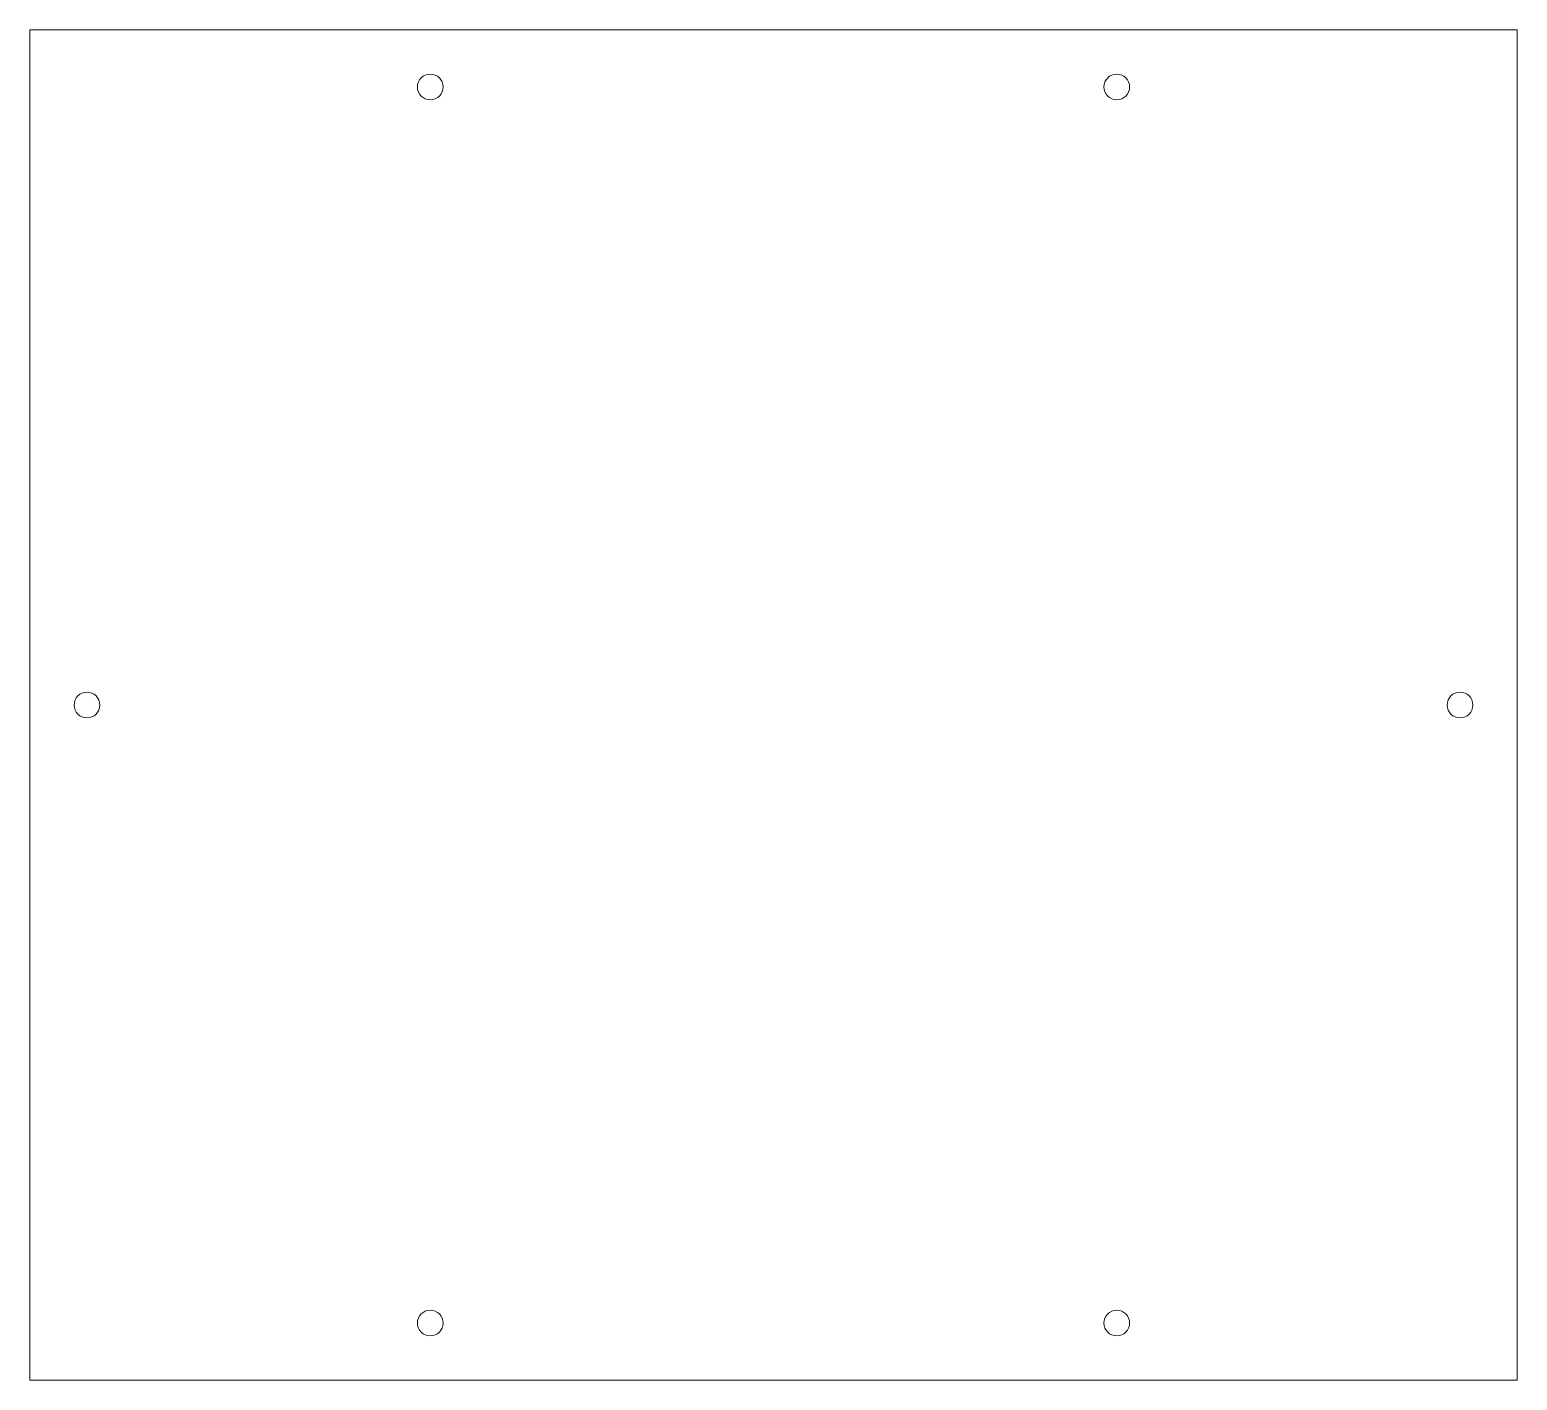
# Model space of a CAD drawing. Header units: millimetres. Extents: x 20 to 280, y 91 to 327.
import ezdxf

# ---------------------------------------------------------------- set-up
doc = ezdxf.new("R2010")
doc.units = ezdxf.units.MM

msp = doc.modelspace()

# ---------------------------------------------------------------- linework, layer by layer
at = {"color": 7, "linetype": 'Continuous', "lineweight": 15}
for p, q in [((280.07, 326.75), (20.07, 326.75)), ((20.07, 326.75), (20.07, 90.75)), ((280.07, 90.75), (280.07, 326.75)), ((20.07, 90.75), (280.07, 90.75))]:
    msp.add_line(p, q, dxfattribs=at)
for centre in [(90.07, 316.75), (210.07, 316.75), (30.07, 208.75), (270.07, 208.75), (90.07, 100.75), (210.07, 100.75)]:
    msp.add_circle(centre, 2.25, dxfattribs=at)

doc.saveas('drawing.dxf')
